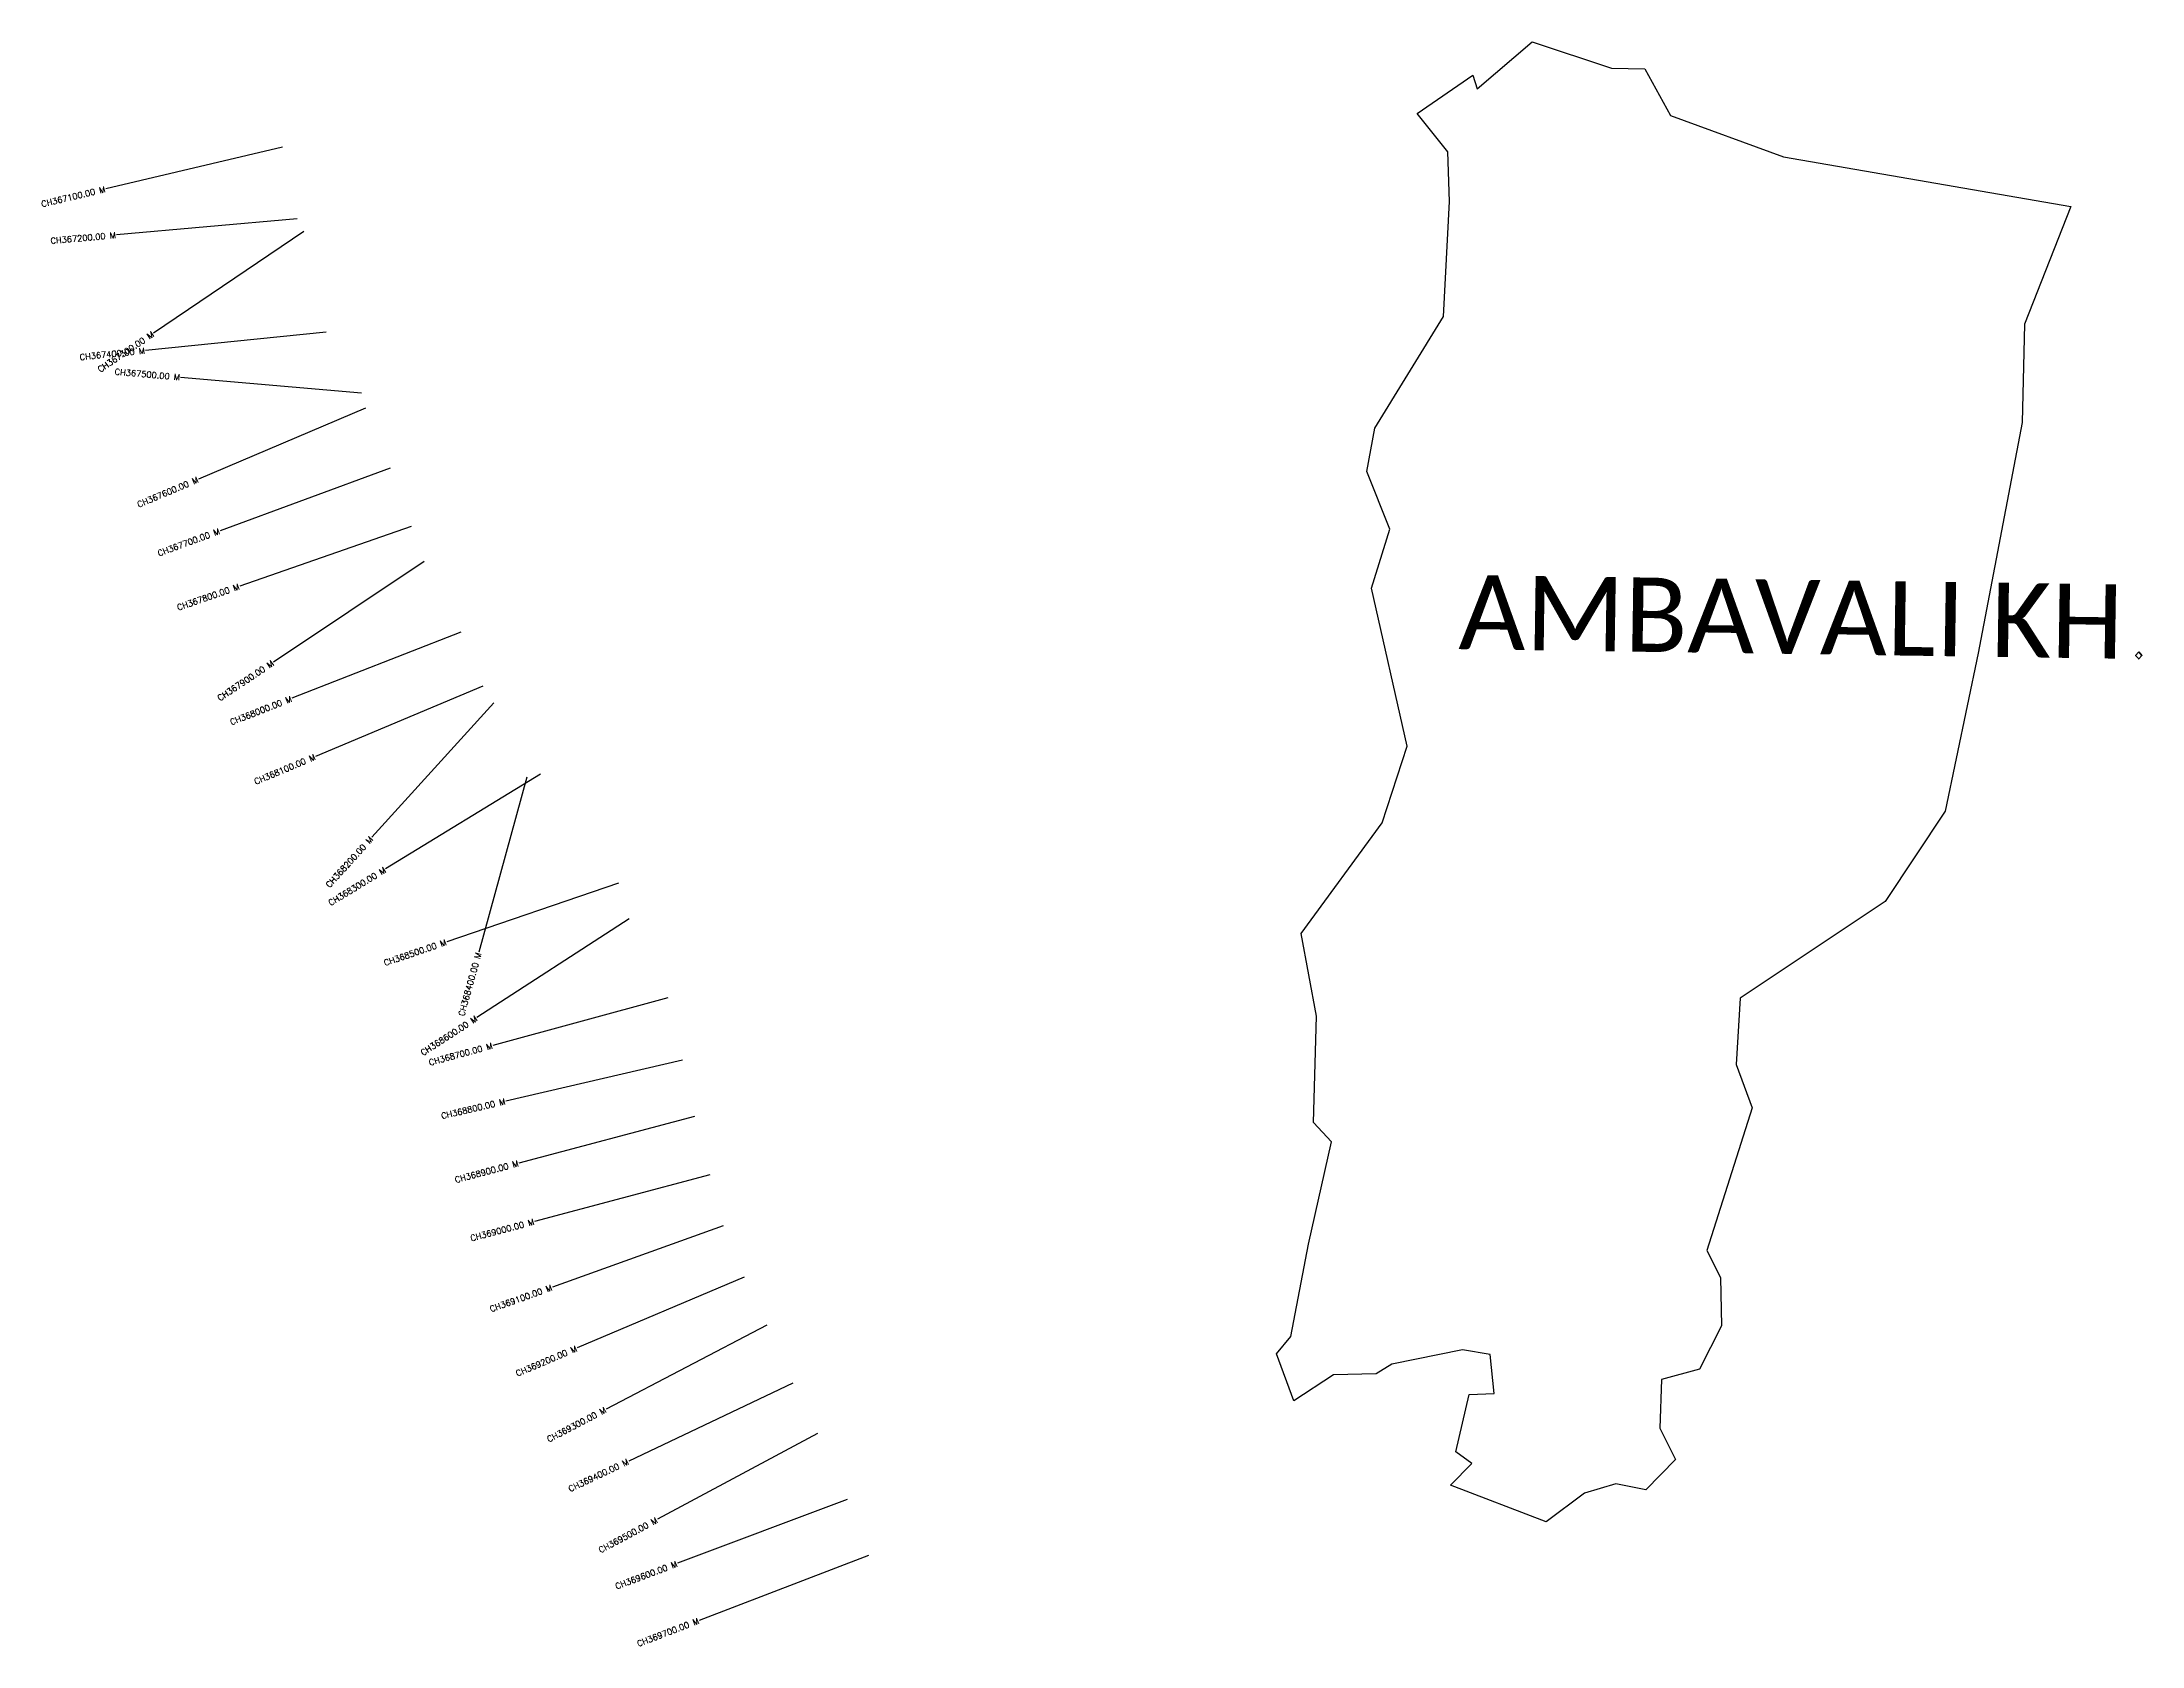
# Model space of a CAD drawing. Header units: metres. Extents: x 298651 to 302124, y 1966879 to 1969531.
import ezdxf
from ezdxf.enums import TextEntityAlignment as Align

# ---------------------------------------------------------------- set-up
doc = ezdxf.new("R2010")
doc.units = ezdxf.units.M
doc.header["$MEASUREMENT"] = 0
for name, color, linetype in [('CS', 134, 'Continuous'), ('CSMark', 6, 'Continuous'), ('village', 3, 'Continuous'), ('VILLAGE NAME', 250, 'Continuous')]:
    doc.layers.add(name, color=color, linetype=linetype)
doc.styles.get("Standard").update_dxf_attribs({"font": 'simplex.shx'})

msp = doc.modelspace()

# ---------------------------------------------------------------- linework, layer by layer
at = {"layer": 'CS'}
for p, q in [((299048.9, 1969357.4), (298757, 1969288.2)), ((299073.4, 1969238.7), (298774.6, 1969212)), ((299084.2, 1969217.8), (298835.7, 1969049.7)), ((299121.2, 1969051.3), (298822.7, 1969020.9)), ((299179.6, 1968950.6), (298880.7, 1968976.6)), ((299186.4, 1968925.8), (298910.3, 1968808.4)), ((299227.4, 1968826.6), (298945.9, 1968723)), ((299261.8, 1968729.8), (298978.4, 1968631.4)), ((299283.6, 1968672.2), (299034.1, 1968505.6)), ((299344.1, 1968555.3), (299064.8, 1968445.8)), ((299380.4, 1968466), (299103.9, 1968349.8)), ((299398.5, 1968438.1), (299196.8, 1968216)), ((299475.6, 1968320.1), (299219.7, 1968163.6)), ((299453.3, 1968315.4), (299373.7, 1968026.1)), ((299604.7, 1968140), (299320.8, 1968043.2)), ((299622.5, 1968080.9), (299370.7, 1967917.9)), ((299686.5, 1967950.3), (299397, 1967871.7)), ((299710.5, 1967847.6), (299418.3, 1967779.6)), ((299730.1, 1967754.3), (299440.1, 1967677.3)), ((299755.7, 1967657.7), (299465.8, 1967580.6)), ((299777.9, 1967573.2), (299495.4, 1967472.2)), ((299812.5, 1967488.7), (299536.3, 1967371.5)), ((299850.1, 1967409.3), (299584.2, 1967270.2)), ((299892.7, 1967313), (299621.6, 1967184.5)), ((299933.5, 1967230), (299669.2, 1967088.1)), ((299983, 1967121), (299702.2, 1967015.3)), ((300018.2, 1967028.3), (299738, 1966921))]:
    msp.add_line(p, q, dxfattribs=at)
at = {"layer": 'village', "color": 4}
msp.add_polyline3d([(301301.6, 1969486.9, 0), (301344.2, 1969409.8, 0), (301531.1, 1969341.5, 0), (302006.1, 1969258.9, 0), (301929.2, 1969064.8, 0), (301925.4, 1968901.8, 0), (301852.7, 1968520.7, 0), (301798.3, 1968259.1, 0), (301698.9, 1968109.6, 0), (301459.2, 1967949.8, 0), (301452.7, 1967840.2, 0), (301479, 1967768.7, 0), (301404.3, 1967532.4, 0), (301426.8, 1967488.1, 0), (301428.1, 1967408.3, 0), (301392.2, 1967336.2, 0), (301329.3, 1967319.5, 0), (301326.4, 1967238.6, 0), (301352.4, 1967187, 0), (301303.5, 1967136.7, 0), (301253.4, 1967146.5, 0), (301201.6, 1967131.4, 0), (301138.2, 1967083.8, 0), (300980.5, 1967144.5, 0), (301015.8, 1967180.3, 0), (300989.2, 1967199.6, 0), (301011.3, 1967294.6, 0), (301052.3, 1967296.4, 0), (301045.9, 1967360.8, 0), (301000.4, 1967368.2, 0), (300883.4, 1967344.8, 0), (300857.2, 1967328.9, 0), (300786.9, 1967327.1, 0), (300721.4, 1967284.2, 0), (300692.4, 1967361.6, 0), (300716.3, 1967390.3, 0), (300745.3, 1967543, 0), (300783.5, 1967712.6, 0), (300753.9, 1967744.4, 0), (300758.8, 1967920, 0), (300733.4, 1968056.7, 0), (300867.1, 1968240.1, 0), (300908.8, 1968366.9, 0), (300849.4, 1968628, 0), (300879.9, 1968725.5, 0), (300841.9, 1968820.7, 0), (300855.4, 1968892.8, 0), (300968.5, 1969077.3, 0), (300978.9, 1969267.4, 0), (300976.1, 1969349.6, 0), (300925, 1969412.9, 0), (301017.4, 1969476.4, 0), (301024.5, 1969453.7, 0), (301115.1, 1969531.2, 0), (301246.7, 1969488, 0), (301301.6, 1969486.9, 0)], close=True, dxfattribs=at)

# ---------------------------------------------------------------- texts
at = {"layer": 'CSMark'}
for s, rotation, p in [('CH367100.00 M', 13.3334, (298756, 1969287.9)), ('CH367200.00 M', 5.1109, (298773.6, 1969211.9)), ('CH367300.00 M', 34.0725, (298834.9, 1969049.1)), ('CH367400.00 M', 5.8084, (298821.7, 1969020.8)), ('CH367500.00 M', 355.0423, (298879.7, 1968976.7)), ('CH367600.00 M', 23.0434, (298909.4, 1968808)), ('CH367700.00 M', 20.2134, (298944.9, 1968722.6)), ('CH367800.00 M', 19.1507, (298977.5, 1968631)), ('CH367900.00 M', 33.7217, (299033.2, 1968505.1)), ('CH368000.00 M', 21.4093, (299063.9, 1968445.4)), ('CH368100.00 M', 22.8016, (299103, 1968349.4)), ('CH368200.00 M', 47.7695, (299196.2, 1968215.2)), ('CH368300.00 M', 31.4447, (299218.8, 1968163)), ('CH368500.00 M', 18.8427, (299319.8, 1968042.8)), ('CH368400.00 M', 74.6136, (299373.4, 1968025.2)), ('CH368600.00 M', 32.9212, (299369.9, 1967917.4)), ('CH368700.00 M', 15.1813, (299396, 1967871.5)), ('CH368800.00 M', 13.0995, (299417.3, 1967779.4)), ('CH368900.00 M', 14.8784, (299439.1, 1967677)), ('CH369000.00 M', 14.8784, (299464.8, 1967580.4)), ('CH369100.00 M', 19.6733, (299494.5, 1967471.8)), ('CH369200.00 M', 22.9894, (299535.4, 1967371.1)), ('CH369300.00 M', 27.6216, (299583.4, 1967269.8)), ('CH369400.00 M', 25.3482, (299620.7, 1967184.1)), ('CH369500.00 M', 28.2372, (299668.3, 1967087.6)), ('CH369600.00 M', 20.6253, (299701.3, 1967014.9)), ('CH369700.00 M', 20.9573, (299737.1, 1966920.6))]:
    msp.add_text(s, height=10, rotation=rotation, dxfattribs=at).set_placement(p, align=Align.MIDDLE_RIGHT)
at = {"layer": 'VILLAGE NAME', "insert": (300994.8, 1968649.9), "char_height": 122.778, "attachment_point": 1, "rotation": 359.1736}
msp.add_mtext_dynamic_manual_height_columns('{\\fCalibri|b0|i0|c0|p34;AMBAVALI KH}.', width=1512.127, gutter_width=613.9, heights=[280.3], dxfattribs=at)

doc.saveas('drawing.dxf')
